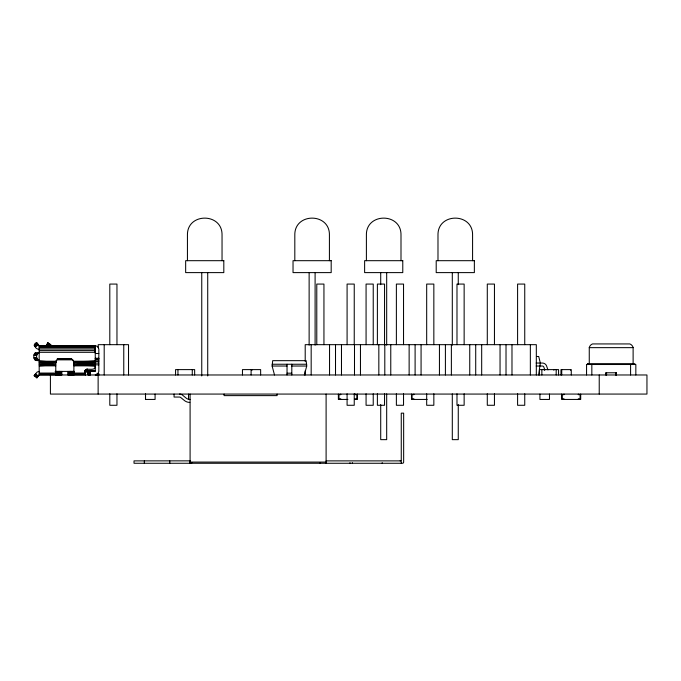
<?xml version="1.0" encoding="UTF-8"?>
<svg xmlns="http://www.w3.org/2000/svg" width="681" height="681" viewBox="0 0 681 681"><rect width="100%" height="100%" fill="white"/><g stroke="black" fill="none" stroke-linecap="round" stroke-linejoin="round"><path stroke-width="1.02" d="M55.765 374.976L55.799 361.934L56.506 360.266L58.268 359.04L70.322 358.87L72.365 359.517L73.88 362.105L73.897 374.976L73.837 371.4M55.765 365.859L39.183 365.859L55.765 364.846L39.183 364.497L55.765 363.697L39.183 362.913L55.765 362.454L55.987 361.219L39.183 361.219L55.808 361.892L39.183 361.219M55.765 362.454L55.876 361.577M39.183 360.062C33.922 362.947 32.084 354.741 35.574 352.911M38.332 360.062C35.923 359.074 35.923 353.907 38.332 352.911M635.015 364.335L634.828 363.663L587.55 363.663L587.567 364.505L587.303 364.003M95.255 367.221C93.62 372.422 81.626 364.82 85.474 374.976M85.508 370.421L87.262 369.017M55.782 362.105L55.987 361.219L55.782 362.105L39.183 362.913M274.511 374.976L272.119 366.029L272.689 360.666L306.152 360.666L306.722 366.029L304.339 374.976M538.628 374.976L540.322 363.05L538.714 356.486L536.619 356.486M95.255 348.944L95.136 352.409L95.255 351.881M85.491 370.524L86.947 369.042M49.066 345.752L49.96 344.194L48.445 345.752L49.424 343.888L47.789 345.752L48.921 343.599L47.21 345.752L48.496 343.352L46.793 345.752L48.172 343.164L46.487 345.752L47.959 343.045L46.359 345.752L47.891 343.003L50.99 344.79L50.437 345.752M46.793 345.752L47.959 343.045L46.368 345.752L47.891 343.003L46.308 345.752M36.851 377.904L39.183 374.976L39.183 345.752C34.246 337.81 32.177 349.004 39.183 349.327M34.101 345.122L36.902 342.892M34.246 345.31L37.046 343.079M34.484 345.607L37.285 343.369M34.791 345.991L37.591 343.76M35.157 346.442L37.949 344.211M35.54 346.927L38.332 344.688M400.07 460.884A1.175 1.175 0 0 0 401.262 459.684L401.262 413.154L403.654 413.154L403.654 462.076A1.175 1.175 0 0 1 402.462 463.267L134.021 463.267L134.021 460.884L190.203 460.858M39.183 371.4L37.174 372.005L34.05 375.674L36.902 377.836M95.255 374.976L97.783 373.929L98.83 371.4L98.83 349.327L98.353 347.54L97.042 346.229L95.255 345.752L39.183 345.752M73.88 362.105L73.676 361.219L73.88 362.105L95.255 361.219L73.676 361.219L73.88 362.105L95.255 362.913L73.897 363.697L95.255 364.497L73.897 364.846L95.255 365.859L73.897 365.859M190.059 460.884L190.093 463.267A3.482 3.482 0 0 0 190.467 463.233A3.865 3.865 0 0 0 191.855 462.757A3.865 3.865 0 0 1 190.467 463.233M73.829 361.756L95.255 361.219M39.183 345.974L95.255 345.948M95.255 346.178L86.904 346.178L86.904 345.752M39.183 346.629L95.255 346.629M39.183 347.668L95.255 347.668M589.261 363.663L589.261 347.65L633.117 347.65L633.117 363.663M39.183 349.03L95.255 349.03M39.183 350.613L95.255 350.613M39.183 352.307L95.255 352.307M35.182 352.988L39.183 352.911M34.808 353.226L37.566 353.226M95.255 353.507L98.83 353.507M34.493 353.609L37.251 353.609M34.254 354.103L37.012 354.103M34.101 354.673L36.859 354.673M34.05 355.295L36.808 355.295M34.05 357.678L36.808 357.678M95.255 358.274L98.83 358.274M34.101 358.3L36.859 358.3M95.255 358.504L98.83 358.504M57.281 358.632L71.684 358.632M34.254 358.87L37.012 358.87M57.281 359.125L71.684 359.125M95.255 359.159L98.83 359.159M34.493 359.364L37.251 359.364M57.281 359.508L72.714 359.508M34.808 359.747L37.566 359.747M57.281 359.823L72.714 359.823M35.182 359.985L37.932 359.985M95.255 360.198L98.83 360.198M95.255 361.56L98.83 361.56M536.143 363.05L542.8 363.067A4.571 4.571 0 0 1 546.468 365.671L547.975 369.911M95.255 363.143L98.83 363.143M272.119 364.241L306.722 364.241M586.545 364.505L635.833 364.505L635.833 374.976M95.255 364.837L98.83 364.837M272.119 366.029L287.033 366.029M291.808 366.029L306.722 366.029M536.151 366.029L542.331 366.029A1.583 1.583 0 0 1 543.83 367.093L544.851 370.004M85.031 370.464L95.255 370.464M85.031 370.941L95.255 370.941M85.031 371.239L88.096 371.239M55.11 371.4L74.391 371.4M85.031 371.341L95.255 371.4L95.255 345.752M85.474 372.115L87.619 372.115L87.619 373.546M39.183 373.06L55.765 373.06M73.897 373.06L85.474 373.06M287.033 373.188L291.808 373.188M97.042 373.546L98.83 373.546L98.83 375.333L95.919 375.333M39.183 374.099L55.765 374.099M73.897 374.099L85.474 374.099M39.183 374.754L55.765 374.754M73.897 374.754L85.474 374.754M39.183 374.976L646.95 374.976L646.95 394.069L50.411 394.069L50.411 374.976M190.127 399.441L188.535 399.441L188.535 394.069M347.914 399.441L338.372 399.441L338.372 394.069M427.174 399.441L411.494 399.441L411.494 394.069M326.105 460.884L401.262 460.884L401.262 463.267M190.093 462.076L326.105 462.076M73.897 362.454L73.786 361.551L73.897 362.454L95.255 362.913M189.795 402.42L189.344 402.403A8.725 8.725 0 0 1 184.713 400.751L180.61 397.423A1.949 1.949 0 0 0 179.58 397.057L174.072 397.049L174.072 394.069M81.533 345.752L83.218 346.45M35.54 373.801L38.332 376.04M35.157 374.286L37.949 376.516M34.791 374.737L37.591 376.968M34.484 375.12L37.285 377.359M34.246 375.418L37.046 377.649M630.589 364.505L630.589 374.976M616.484 374.976L616.484 372.771L605.894 372.771L605.894 374.976M616.339 372.771L616.339 374.976M615.922 372.771L615.922 374.976M615.794 372.771L615.794 374.976M606.575 372.771L606.575 374.976M606.456 372.771L606.456 374.976M606.039 372.771L606.039 374.976M599.229 374.976L599.229 394.069M591.832 364.505L591.832 374.976M586.579 364.505L586.545 374.976M580.697 394.069L580.697 399.441L561.612 399.441L561.612 394.069M578.314 394.069L578.314 394.665L580.101 394.665L580.101 398.845L578.314 398.845L578.314 399.441M571.274 374.976L571.274 369.613L560.974 369.613L560.974 374.976M570.525 369.613L570.525 370.209M563.996 394.069L563.996 394.665L562.208 394.665L562.208 398.845L563.996 398.845L563.996 399.441M561.731 369.613L561.731 374.976M558.565 374.976L558.565 369.613L539.48 369.613L539.48 374.976M556.181 369.613L556.181 374.976M553.866 369.613L553.866 370.209M549.473 394.069L549.473 399.441L539.931 399.441L539.931 394.069M544.323 369.613L544.323 370.209M541.863 369.613L541.863 374.976M536.322 374.976L536.322 344.671L305.207 344.671L305.207 361.398M530.354 344.671L530.354 374.976M524.745 344.671L524.745 284.071L517.594 284.071L517.594 344.671M524.745 393.788L524.745 405.28L517.594 405.28L517.594 393.788M511.984 344.671L511.984 374.976M506.017 344.671L506.017 374.976M500.05 344.671L500.05 374.976M494.449 344.671L494.449 284.071L487.29 284.071L487.29 344.671M494.449 393.788L494.449 405.28L487.29 405.28L487.29 393.788M481.68 344.671L481.68 374.976M475.713 344.671L475.713 374.976M472.58 260.687L472.58 235.03C472.997 212.498 437.568 212.498 437.985 235.03L437.985 260.687M469.745 344.671L469.745 374.976M464.144 344.671L464.144 284.071L456.985 284.071L456.985 344.671M464.144 393.788L464.144 405.28L456.985 405.28L456.985 393.788M458.262 272.613L458.262 284.641M458.262 404.54L458.262 439.645L452.303 439.645L452.303 393.899M452.303 272.613L452.303 345.156M451.375 344.671L451.375 374.976M445.408 344.671L445.408 374.976M439.441 344.671L439.441 374.976M433.84 344.671L433.84 284.071L426.681 284.071L426.681 344.671M433.84 393.788L433.84 405.28L426.681 405.28L426.681 393.788M421.071 344.671L421.071 374.976M415.104 344.671L415.104 374.976M413.886 394.069L413.886 394.665L412.09 394.665L412.09 398.845L413.886 398.845L413.886 399.441M409.136 344.671L409.136 374.976M403.535 344.671L403.535 284.071L396.376 284.071L396.376 344.671M403.535 393.788L403.535 405.28L396.376 405.28L396.376 393.788M400.998 260.687L400.998 235.03C401.415 212.498 365.986 212.498 366.395 235.03L366.395 260.687M390.766 344.671L390.766 374.976M386.68 272.613L386.68 345.156M386.68 393.899L386.68 439.645L380.713 439.645L380.713 404.54M384.799 344.671L384.799 374.976M384.544 344.671L384.544 284.071L377.385 284.071L377.385 344.671M384.544 393.788L384.544 405.28L377.385 405.28L377.385 393.788M382.194 462.671L382.194 463.267M380.713 272.613L380.713 284.641M378.832 344.671L378.832 374.976M373.231 344.671L373.231 284.071L366.072 284.071L366.072 344.671M373.231 393.788L373.231 405.28L366.072 405.28L366.072 393.788M360.462 344.671L360.462 374.976M357.465 394.069L357.465 399.441L355.073 399.441L355.073 398.845L356.87 398.845L356.87 394.665L355.073 394.665L355.073 394.069M354.495 344.671L354.495 374.976M354.239 344.671L354.239 284.071L347.089 284.071L347.089 344.671M354.239 393.788L354.239 405.28L347.089 405.28L347.089 393.788M352.366 462.671L352.366 463.267M349.983 462.671L349.983 463.267M341.479 344.671L341.479 374.976M340.755 394.069L340.755 394.665L338.968 394.665L338.968 398.845L340.755 398.845L340.755 399.441M335.512 344.671L335.512 374.976M329.544 344.671L329.544 374.976M329.417 260.687L329.417 235.03C329.825 212.498 294.396 212.498 294.813 235.03L294.813 260.687M326.105 394.069L326.105 463.267M323.943 344.671L323.943 284.071L316.784 284.071L316.784 344.671M320.155 462.671L320.155 463.267M315.099 272.613L315.099 345.156M311.174 344.671L311.174 374.976M309.131 272.613L309.131 345.156M305.207 370.796L305.207 374.976M291.808 364.241L291.808 374.976M287.033 364.241L287.033 374.976M277.107 394.069L277.107 395.618L224.092 395.618L224.092 394.069M260.644 374.976L260.644 369.613L242.462 369.613L242.462 374.976M252.004 369.613L252.004 370.209M251.102 369.613L251.102 374.976M222.04 260.687L222.04 235.03C222.449 212.498 187.02 212.498 187.437 235.03L187.437 260.687M207.722 272.613L207.722 375.946M201.755 272.613L201.755 375.946M194.655 374.976L194.655 369.613L175.57 369.613L175.57 374.976M192.272 369.613L192.272 374.976M190.093 394.069L190.093 463.267M177.954 369.613L177.954 374.976M169.807 460.884L169.807 463.267M155.081 394.069L155.081 399.441L145.487 399.441L145.487 394.069M145.538 394.069L145.538 399.441M144.321 460.884L144.321 463.267M128.53 374.976L128.53 344.671L98.226 344.671L98.226 347.812M123.763 344.671L123.763 374.976M116.962 344.671L116.962 284.071L109.803 284.071L109.803 344.671M116.962 393.788L116.962 405.28L109.803 405.28L109.803 393.788M104.193 344.671L104.193 374.976M98.132 374.976L98.132 394.069M90.479 371.4L90.479 374.976M89.866 371.4L89.866 374.976M89.288 371.4L89.288 374.976M88.794 371.4L88.794 374.976M88.419 371.4L88.419 374.976M88.181 371.4L88.096 374.976M73.659 371.4L73.659 374.976M73.378 371.4L73.378 374.976M73.003 371.4L73.003 374.976M72.569 371.4L72.569 374.976M72.109 371.4L72.109 374.976M71.99 371.4L71.99 374.976M71.531 371.4L71.531 374.976M71.096 371.4L71.096 374.976M70.722 371.4L70.722 374.976M70.441 371.4L70.441 374.976M70.203 371.4L70.203 374.976M70.117 371.4L70.117 374.976M69.879 371.4L69.879 374.976M69.505 371.4L69.505 374.976M69.011 371.4L69.011 374.976M68.432 371.4L68.432 374.976M67.811 371.4L67.811 374.976M61.852 371.4L61.852 374.976M61.23 371.4L61.23 374.976M60.652 371.4L60.652 374.976M60.158 371.4L60.158 374.976M59.783 371.4L59.783 374.976M59.545 371.4L59.545 374.976M59.4 371.4L59.46 374.976M59.221 371.4L59.221 374.976M58.941 371.4L58.941 374.976M58.566 371.4L58.566 374.976M58.132 371.4L58.132 374.976M57.672 371.4L57.553 374.976M57.093 371.4L57.093 374.976M56.659 371.4L56.659 374.976M56.285 371.4L56.285 374.976M56.004 371.4L56.004 374.976M189.837 399.441A5.737 5.737 0 0 1 189.182 399.398M188.858 399.355A5.737 5.737 0 0 1 186.202 398.138L182.593 395.184A4.937 4.937 0 0 0 179.469 394.069M633.126 347.65A5.235 5.201 -90 0 0 629.797 343.939L592.572 343.931A5.235 5.201 -90 0 0 589.252 347.65M223.811 260.687L185.658 260.687L185.658 272.613L223.811 272.613L223.811 260.687M331.187 260.687L293.034 260.687L293.034 272.613L331.187 272.613L331.187 260.687M402.777 260.687L364.624 260.687L364.624 272.613L402.777 272.613L402.777 260.687M474.359 260.687L436.206 260.687L436.206 272.613L474.359 272.613L474.359 260.687"/></g></svg>
